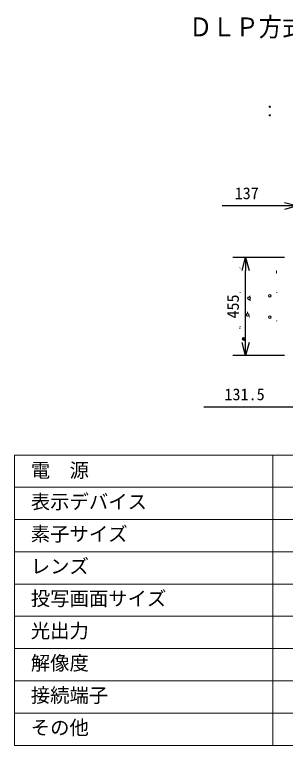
# Model space of a CAD drawing. Units: millimetres, scale not verified. Extents: x -63 to 62, y -57 to 57.
# Drawn here: x -62.5 to -20.6, y -56.5 to 56.7 of the extents above; entities that cross this region are included whole.
import ezdxf
from ezdxf.enums import TextEntityAlignment as Align

# ---------------------------------------------------------------- set-up
doc = ezdxf.new("R2010")
doc.units = ezdxf.units.MM
doc.header["$LTSCALE"] = 0.125
doc.header["$PDMODE"] = 32
doc.header["$PDSIZE"] = 0.0625
for name, color, linetype in [('0-0_0', 7, 'Continuous'), ('0-1_DEFPOINTS', 7, 'Continuous'), ('0-3_MOJI1', 7, 'Continuous'), ('0-5_SUNPO', 7, 'Continuous')]:
    doc.layers.add(name, color=color, linetype=linetype)
doc.layers.add('0-2_WAKU', color=1, linetype='Continuous', lineweight=18)
doc.layers.add('0-4_GAIKEI', color=1, linetype='Continuous', lineweight=18)
doc.styles.add('ＭＳ ゴシック', font='')
doc.styles.get('ＭＳ ゴシック').set_extended_font_data('MS Gothic')

# ---------------------------------------------------------------- blocks, each defined once
blk = doc.blocks.new('_OPEN30')
at = {"layer": '0-0_0'}
blk.add_line((0, 0), (-1, 0), dxfattribs=at)
blk.add_lwpolyline([(-1, 0.26795), (0, 0), (-1, -0.26795)], dxfattribs=at)
blk = doc.blocks.new('D10')
at = {"layer": '0-1_DEFPOINTS'}
for p in [(-25.1284, 16.1945), (-17.1285, 16.1945), (-17.1285, 1.0298)]:
    blk.add_point(p, dxfattribs=at)
at = {"layer": '0-5_SUNPO'}
for p, q in [((-19.1285, 16.1945), (-27.1284, 16.1945)), ((-25.1284, 3.0298), (-25.1284, 14.1945)), ((-19.1285, 1.0298), (-27.1284, 1.0298))]:
    blk.add_line(p, q, dxfattribs=at)
at = {"layer": '0-5_SUNPO', "xscale": 2, "yscale": 2}
for p, rotation in [((-25.1284, 16.1945), 90), ((-25.1284, 1.0298), 270)]:
    blk.add_blockref('_OPEN30', p, dxfattribs=dict(at, rotation=rotation))
at = {"layer": '0-5_SUNPO', "style": 'ＭＳ ゴシック'}
blk.add_text('455', height=1.833, rotation=90, dxfattribs=at).set_placement((-25.6284, 6.7371), align=Align.BOTTOM_LEFT)
blk = doc.blocks.new('D9')
at = {"layer": '0-1_DEFPOINTS'}
for p in [(-17.1205, 24.1944), (-17.1205, 16.1945), (-12.5539, 16.1945)]:
    blk.add_point(p, dxfattribs=at)
at = {"layer": '0-5_SUNPO'}
for p, q in [((-17.1205, 18.1945), (-17.1205, 26.1944)), ((-12.5539, 18.1945), (-12.5539, 26.1944)), ((-19.1205, 24.1944), (-28.7872, 24.1944)), ((-12.5539, 24.1944), (-17.1205, 24.1944)), ((-10.5539, 24.1944), (-8.5539, 24.1944))]:
    blk.add_line(p, q, dxfattribs=at)
at = {"layer": '0-5_SUNPO', "xscale": 2, "yscale": 2}
blk.add_blockref('_OPEN30', (-17.1205, 24.1944), dxfattribs=at)
at = {"layer": '0-5_SUNPO', "xscale": 2, "yscale": 2, "rotation": 180}
blk.add_blockref('_OPEN30', (-12.5539, 24.1944), dxfattribs=at)
at = {"layer": '0-5_SUNPO', "style": 'ＭＳ ゴシック'}
blk.add_text('137', height=1.833, dxfattribs=at).set_placement((-26.8289, 24.6944), align=Align.BOTTOM_LEFT)
blk = doc.blocks.new('D8')
at = {"layer": '0-1_DEFPOINTS'}
for p in [(-14.9544, 1.0298), (-10.5818, 1.0298), (-14.9544, -6.9702)]:
    blk.add_point(p, dxfattribs=at)
at = {"layer": '0-5_SUNPO'}
for p, q in [((-14.9544, -0.9702), (-14.9544, -8.9702)), ((-10.5818, -0.9702), (-10.5818, -8.9702)), ((-16.9544, -6.9702), (-31.621, -6.9702)), ((-10.5818, -6.9702), (-14.9544, -6.9702)), ((-8.5818, -6.9702), (-6.5818, -6.9702))]:
    blk.add_line(p, q, dxfattribs=at)
at = {"layer": '0-5_SUNPO', "xscale": 2, "yscale": 2}
blk.add_blockref('_OPEN30', (-14.9544, -6.9702), dxfattribs=at)
at = {"layer": '0-5_SUNPO', "xscale": 2, "yscale": 2, "rotation": 180}
blk.add_blockref('_OPEN30', (-10.5818, -6.9702), dxfattribs=at)
at = {"layer": '0-5_SUNPO', "style": 'ＭＳ ゴシック'}
blk.add_text('131.5', height=1.833, dxfattribs=at).set_placement((-28.4127, -6.4702), align=Align.BOTTOM_LEFT)

msp = doc.modelspace()

# ---------------------------------------------------------------- linework, layer by layer
at = {"layer": '0-2_WAKU', "color": 4}
for p, q in [((62.4676, -11.5026), (-62.5324, -11.5026)), ((-62.5324, -11.5026), (-62.5324, -56.5026)), ((-22.5324, -56.5026), (-22.5324, -11.5026)), ((-62.5324, -56.5026), (62.4676, -56.5026))]:
    msp.add_line(p, q, dxfattribs=at)
at = {"layer": '0-2_WAKU'}
for p, q in [((-62.5324, -16.5026), (62.4676, -16.5026)), ((-62.5324, -21.5026), (62.4676, -21.5026)), ((-62.5324, -26.5026), (62.4676, -26.5026)), ((-62.5324, -31.5026), (62.4676, -31.5026)), ((-62.5324, -36.5026), (62.4676, -36.5026)), ((-62.5324, -41.5026), (62.4676, -41.5026)), ((-62.5324, -46.5026), (62.4676, -46.5026)), ((-62.5324, -51.5026), (62.4676, -51.5026))]:
    msp.add_line(p, q, dxfattribs=at)
at = {"layer": '0-4_GAIKEI'}
for centre, radius in [((-23.0246, 42.4737), 0.0998), ((-23.0246, 41.1436), 0.0998), ((-26.2379, 12.7855), 0.2161), ((-23.0246, 13.1793), 0.2161), ((-26.4517, 10.2174), 0.2161), ((-23.0246, 9.8542), 0.2161), ((-27.058, 6.4792), 0.2209), ((-27.058, 6.4792), 0.123), ((-27.058, 6.4792), 0.0831)]:
    msp.add_circle(centre, radius, dxfattribs=at)
at = {"layer": '0-4_GAIKEI', "color": 7}
for centre, start, end in [((-27.6798, 17.502), 270, 0), ((-27.6731, 13.7446), 270, 0), ((-21.9971, 13.7446), 270, 0), ((-21.9971, 9.2224), 0, 90), ((-27.6798, 8.1252), 0, 90), ((-27.6731, 8.3579), 0, 90)]:
    msp.add_arc(centre, 0.0665, start, end, dxfattribs=at)
at = {"layer": '0-4_GAIKEI'}
for centre, radius, start, end in [((-22.436, 16.8703), 0.4764, 0, 28.84499), ((-22.436, 16.8703), 0.4764, 331.15501, 0), ((-26.2379, 12.7855), 0.1912, 120.40595, 179.59186), ((-26.2379, 12.7855), 0.1912, 180.40817, 239.58964), ((-26.2379, 12.7855), 0.1912, 60.40812, 119.59625), ((-26.2379, 12.7855), 0.1912, 240.41256, 299.59181), ((-26.2379, 12.7855), 0.1912, 0.40595, 59.59186), ((-26.2379, 12.7855), 0.1912, 300.40817, 359.58964), ((-19.7992, 13.1793), 6.3177, 180, 181.97105), ((-19.7992, 13.1793), 6.3177, 185.02895, 187), ((-23.0246, 13.1793), 0.1912, 120.40595, 179.59186), ((-23.0246, 13.1793), 0.1912, 180.40817, 239.58964), ((-23.0246, 13.1793), 0.1912, 60.40812, 119.59625), ((-23.0246, 13.1793), 0.1912, 240.41256, 299.59181), ((-23.0246, 13.1793), 0.1912, 0.40595, 59.59186), ((-23.0246, 13.1793), 0.1912, 300.40817, 359.58964), ((-26.4517, 10.2174), 0.1912, 120.40595, 179.59186), ((-26.4517, 10.2174), 0.1912, 180.40817, 239.58964), ((-26.4517, 10.2174), 0.1912, 60.40812, 119.59625), ((-19.7992, 13.1793), 7.149, 200.5, 202.64714), ((-26.4517, 10.2174), 0.1912, 0.40595, 59.59186), ((-26.4517, 10.2174), 0.1912, 300.40817, 359.58964), ((-26.4517, 10.2174), 0.1912, 240.41256, 299.59181), ((-19.7992, 13.1793), 7.149, 205.35286, 207.5), ((-23.0246, 9.8542), 0.1912, 120.40595, 179.59186), ((-23.0246, 9.8542), 0.1912, 180.40817, 239.58964), ((-23.0246, 9.8542), 0.1912, 60.40812, 119.59625), ((-23.0246, 9.8542), 0.1912, 240.41256, 299.59181), ((-23.0246, 9.8542), 0.1912, 0.40595, 59.59186), ((-23.0246, 9.8542), 0.1912, 300.40817, 359.58964)]:
    msp.add_arc(centre, radius, start, end, dxfattribs=at)

# ---------------------------------------------------------------- block references
at = {"layer": '0-5_SUNPO'}
for name in ['D9', 'D10', 'D8']:
    msp.add_blockref(name, (-1.6308, 2.9036), dxfattribs=at)

# ---------------------------------------------------------------- texts
at = {"layer": '0-3_MOJI1', "style": 'ＭＳ ゴシック', "width": 0.9}
msp.add_text('ＤＬＰ方式プロジェクター天吊り金具付', height=2.933, dxfattribs=at).set_placement((-35.5324, 52.4974), align=Align.BOTTOM_LEFT)
at = {"layer": '0-3_MOJI1', "style": 'ＭＳ ゴシック'}
for s, p in [('電\u3000源', (-60.0324, -15.6346)), ('表示デバイス', (-60.0324, -20.5026)), ('素子サイズ', (-60.0324, -25.5026)), ('レンズ', (-60.0324, -30.5026)), ('投写画面サイズ', (-60.0324, -35.5026)), ('光出力', (-60.0324, -40.5026)), ('解像度', (-60.0324, -45.5026)), ('接続端子', (-60.0324, -50.5026)), ('その他', (-60.0324, -55.5026))]:
    msp.add_text(s, height=2.199, dxfattribs=at).set_placement(p, align=Align.BOTTOM_LEFT)

doc.saveas('drawing.dxf')
